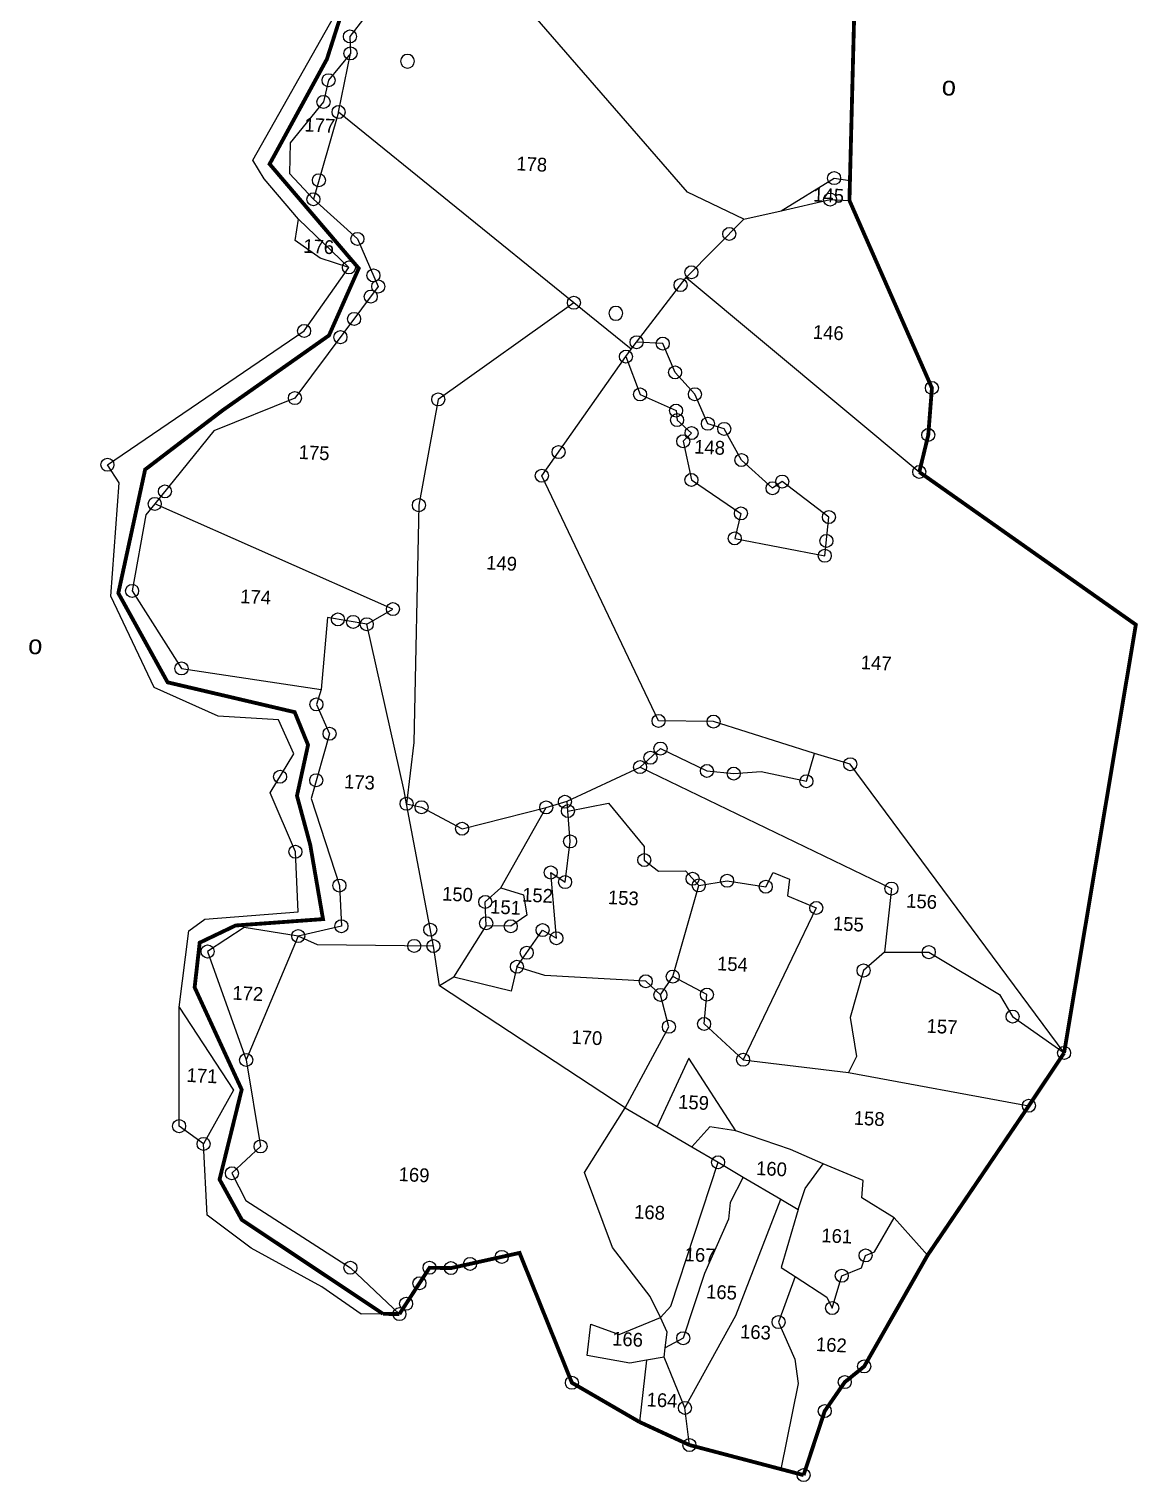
# Model space of a CAD drawing. Header units: feet. Extents: x -2404 to 281539, y -406 to 2079040.
# Drawn here: x 280742 to 281503, y 2076079 to 2077076 of the extents above; entities that cross this region are included whole.
import ezdxf
from ezdxf.enums import TextEntityAlignment as Align

# ---------------------------------------------------------------- set-up
doc = ezdxf.new("R2010")
doc.units = ezdxf.units.FT
doc.header["$LTSCALE"] = 0.3
doc.header["$MEASUREMENT"] = 0
doc.linetypes.add('DASHDOT', pattern=[1, 0.5, -0.25, 0, -0.25])
for name, color, linetype in [('POLY_PARCEL', 6, 'Continuous'), ('POLY_WATER', 4, 'Continuous'), ('SYM_STONE', 1, 'Continuous'), ('SYM_WELL', 1, 'Continuous'), ('TEXT_MAPOUT', 7, 'Continuous'), ('TEXT_PARCEL', 7, 'Continuous'), ('V_BOUND_LINE', 7, 'Continuous'), ('V_BOUND_STREAM_LINE', 7, 'DASHDOT')]:
    doc.layers.add(name, color=color, linetype=linetype)
doc.styles.add('TEXT_MAP', font='')
doc.styles.get('TEXT_MAP').set_extended_font_data('Kruti Dev 050')

# ---------------------------------------------------------------- blocks, each defined once
blk = doc.blocks.new('STONE')
blk.add_circle((0, 0), 0.851)
blk = doc.blocks.new('PAKKAWELL')
blk.add_circle((0, 0), 1.81)
blk = doc.blocks.new('jj')
at = {"layer": 'POLY_PARCEL'}
for points in [[(281251.44, 2076953.42), (281212.36, 2076971.35), (281101.22, 2077095.37), (281085.33, 2077105.99)], [(280972.1, 2077022.65), (280979.67, 2077063.02)], [(280972.1, 2077022.65), (280955.72, 2076962.47)], [(281135.62, 2076894.25), (280972.1, 2077022.65)], [(281276.8, 2076959.59), (281312.84, 2076982.51), (281323.77, 2076981.15)], [(281276.8, 2076959.59), (281310.35, 2076967.75), (281323.63, 2076967.33)], [(281212.43, 2076912.69), (281251.44, 2076953.42)], [(281251.44, 2076953.42), (281276.8, 2076959.59)], [(281179.08, 2076867.84), (281212.43, 2076912.69)], [(281212.43, 2076912.69), (281374.46, 2076781.75)], [(281135.62, 2076894.25), (281043.55, 2076826.47), (281031.41, 2076753.69), (281030.48, 2076590.83)], [(281175.46, 2076862.97), (281135.62, 2076894.25)], [(281171.92, 2076857.8), (281181.97, 2076832.02), (281206.86, 2076821.27), (281207.63, 2076814.82), (281217.73, 2076806.06), (281212.09, 2076800.31), (281218.12, 2076773.88), (281252.51, 2076751.44), (281248.46, 2076734.26), (281310.47, 2076723.24), (281312.86, 2076749.88), (281280.5, 2076773.74), (281273.9, 2076769.02), (281252.27, 2076788.06), (281240.12, 2076809.26), (281228.84, 2076812.61), (281219.62, 2076832.72), (281205.77, 2076847.54), (281197.03, 2076867.13), (281179.08, 2076867.84)], [(281171.92, 2076857.8), (281175.46, 2076862.97)], [(281175.46, 2076862.97), (281179.08, 2076867.84)], [(281305.53, 2076587.48), (281235.88, 2076608.23), (281198.17, 2076608.13), (281115.45, 2076775.19), (281171.92, 2076857.8)], [(280996.88, 2076671.42), (281014.68, 2076682.08), (280850.13, 2076751.76)], [(280996.88, 2076671.42), (280969.89, 2076675.56), (280966.21, 2076626.23)], [(281026.08, 2076548.63), (281024.28, 2076557.44), (280996.88, 2076671.42)], [(281030.48, 2076590.83), (281026.08, 2076548.63)], [(281185.93, 2076576.25), (281199.77, 2076589.19), (281231.92, 2076574.31), (281250.26, 2076572.77), (281269.17, 2076574.43), (281300.23, 2076568.32), (281305.53, 2076587.48)], [(281479.97, 2076384.62), (281330.21, 2076580.49), (281305.53, 2076587.48)], [(281136.37, 2076552.19), (281185.93, 2076576.25)], [(281185.93, 2076576.25), (281359.75, 2076495.56), (281355.71, 2076451.83)], [(281026.08, 2076548.63), (281036.39, 2076546.4), (281064.42, 2076532.12), (281121.96, 2076547.63)], [(281045.99, 2076451.27), (281026.08, 2076548.63)], [(281091.66, 2076491.92), (281121.96, 2076547.63)], [(281103.6, 2076437.95), (281120.8, 2076463.38), (281130.31, 2076457.95), (281125.72, 2076503), (281135.71, 2076496.54), (281138.7, 2076524.5), (281136.95, 2076545.36)], [(281121.96, 2076547.63), (281136.37, 2076552.19)], [(281136.95, 2076545.36), (281136.37, 2076552.19)], [(281136.95, 2076545.36), (281164.62, 2076551.16), (281189.65, 2076521.74), (281189.85, 2076512.56), (281199.8, 2076505.08), (281218.19, 2076505.47), (281227.48, 2076495.7)], [(281227.48, 2076495.7), (281246.91, 2076499.18), (281273.46, 2076495.52), (281278.39, 2076505.46), (281289.74, 2076500.94), (281288.43, 2076489.5), (281308.39, 2076481.46), (281259.76, 2076376.5)], [(281210.63, 2076432.85), (281227.48, 2076495.7)], [(281082.09, 2076465.71), (281081.11, 2076482.07), (281091.66, 2076491.92)], [(281091.66, 2076491.92), (281107.32, 2076487.3), (281109.91, 2076473.44), (281098.93, 2076465.65), (281082.09, 2076465.71)], [(281060.47, 2076430.23), (281082.09, 2076465.71)], [(280953.16, 2076456.72), (280918.72, 2076371.13)], [(281045.99, 2076451.27), (280966.39, 2076450.77), (280953.16, 2076456.72)], [(281050.58, 2076423.99), (281045.99, 2076451.27)], [(281355.71, 2076451.83), (281341.5, 2076439.05), (281332.74, 2076406.7), (281337.45, 2076380.01), (281332.24, 2076368.79)], [(281355.71, 2076451.83), (281386.05, 2076452.32), (281435.11, 2076424.12), (281444.29, 2076409.02), (281479.97, 2076384.62)], [(281103.6, 2076437.95), (281099.97, 2076421.24), (281060.47, 2076430.23)], [(281202.32, 2076420.16), (281192.12, 2076429.33), (281122.8, 2076432.19), (281103.6, 2076437.95)], [(281202.32, 2076420.16), (281210.63, 2076432.85)], [(281259.76, 2076376.5), (281232.61, 2076400.66), (281234.22, 2076420.83), (281210.63, 2076432.85)], [(281060.47, 2076430.23), (281050.58, 2076423.99)], [(281179.44, 2076342.35), (281050.58, 2076423.99)], [(281179.44, 2076342.35), (281208.48, 2076398.35), (281202.32, 2076420.16)], [(281255.41, 2076327.7), (281222.6, 2076377.06), (281201.55, 2076329.78)], [(281259.76, 2076376.5), (281332.24, 2076368.79)], [(281332.24, 2076368.79), (281456.38, 2076348.04)], [(281205.71, 2076198.74), (281198.55, 2076213.18), (281172.08, 2076246.25), (281152.21, 2076297.48), (281179.44, 2076342.35)], [(281179.44, 2076342.35), (281201.55, 2076329.78)], [(281201.55, 2076329.78), (281225.53, 2076316.15)], [(281255.41, 2076327.7), (281237.56, 2076330.14), (281225.53, 2076316.15)], [(281315.83, 2076305.88), (281293.16, 2076315.38), (281255.41, 2076327.7)], [(281225.53, 2076316.15), (281243.63, 2076305.87)], [(281205.71, 2076198.74), (281212.68, 2076206.71), (281243.63, 2076305.87)], [(281243.63, 2076305.87), (281260.97, 2076296.01)], [(281299.14, 2076274.32), (281303.76, 2076288.83), (281315.83, 2076305.88)], [(281365.18, 2076269.55), (281342.64, 2076282.91), (281343.51, 2076294.83), (281315.83, 2076305.88)], [(281260.97, 2076296.01), (281252.36, 2076278.43), (281251.51, 2076266.97), (281235.52, 2076229.37), (281221.59, 2076184.81), (281209.37, 2076177.98)], [(281260.97, 2076296.01), (281287.07, 2076281.18)], [(281223.55, 2076136.96), (281257.55, 2076201.05), (281287.07, 2076281.18)], [(281287.07, 2076281.18), (281299.14, 2076274.32)], [(281299.14, 2076274.32), (281288.12, 2076234.25), (281297.78, 2076228.22)], [(281297.78, 2076228.22), (281319.63, 2076214.57), (281323.51, 2076207.08), (281329.79, 2076229.39), (281343.31, 2076234.9), (281345.9, 2076243.55), (281351.97, 2076246.1), (281365.18, 2076269.55)], [(281365.18, 2076269.55), (281388.39, 2076244.28)], [(281297.78, 2076228.22), (281286.84, 2076196.84), (281298.4, 2076171.63), (281301.05, 2076154.99), (281289.93, 2076096)], [(281196.56, 2076169.28), (281185.13, 2076167.2), (281155.85, 2076171.88), (281157.97, 2076193.4), (281177.51, 2076186.77), (281205.71, 2076198.74)], [(281209.37, 2076177.98), (281210.6, 2076188.87), (281205.71, 2076198.74)], [(281208.63, 2076171.47), (281209.37, 2076177.98)], [(281196.56, 2076169.28), (281192.45, 2076126.87)], [(281208.63, 2076171.47), (281196.56, 2076169.28)], [(281223.55, 2076136.96), (281208.63, 2076171.47)], [(281227.03, 2076111.55), (281223.55, 2076136.96)]]:
    blk.add_lwpolyline(points, dxfattribs=at)
at = {"layer": 'POLY_WATER'}
for points in [[(280872.3, 2076406.54), (280877.93, 2076459.08), (280888.83, 2076467.39), (280952.75, 2076473.42), (280950.28, 2076514.51), (280932.34, 2076554.67), (280948.22, 2076581.63), (280937.39, 2076604.95), (280895.94, 2076606.84), (280851.69, 2076625.71), (280820.98, 2076688.02), (280825.51, 2076765.79), (280817.24, 2076778.13), (280950.75, 2076872), (280980.9, 2076916.09), (280945.81, 2076948.64), (280921.64, 2076975.99), (280913.87, 2076988.8), (280967.89, 2077087.95)], [(280991.01, 2077114.8), (280989.18, 2077087.95), (280979.14, 2077074.6), (280979.67, 2077063.02)], [(280979.67, 2077063.02), (280964.88, 2077044.36), (280961.64, 2077029.42), (280939.22, 2077000.98), (280938.97, 2076979.92), (280955.72, 2076962.47)], [(280955.72, 2076962.47), (280986.33, 2076935.75), (281001.21, 2076903.31), (280945.17, 2076825.84), (280889.98, 2076802.42), (280850.13, 2076751.76)], [(280980.9, 2076916.09), (280961.1, 2076922.21), (280943.71, 2076933.95), (280945.81, 2076948.64)], [(280850.13, 2076751.76), (280844.18, 2076744.21), (280835.47, 2076691.83), (280870.2, 2076639.1), (280966.21, 2076626.23)], [(280966.21, 2076626.23), (280963.12, 2076615.84), (280972.49, 2076595.9), (280960.47, 2076551.15), (280980.83, 2076491.82), (280982.62, 2076463.93), (280953.16, 2076456.72)], [(280953.16, 2076456.72), (280915.91, 2076462.1), (280891.14, 2076445.14), (280918.72, 2076371.13)], [(280872.3, 2076406.54), (280910.45, 2076350.25), (280890.37, 2076313.05)], [(280890.37, 2076313.05), (280873.39, 2076324.97), (280872.3, 2076406.54)], [(280918.72, 2076371.13), (280929.49, 2076311.91), (280910.14, 2076293.2), (280920, 2076274.61), (280992.44, 2076229.63), (281026.58, 2076198.35)], [(281015.35, 2076198.34), (281000.37, 2076197.88), (280973, 2076216.18), (280924.16, 2076241.96), (280893.54, 2076264.22), (280890.37, 2076313.05)]]:
    blk.add_lwpolyline(points, dxfattribs=at)
at = {"layer": 'V_BOUND_LINE', "const_width": 2.63}
for points in [[(281323.77, 2076981.15), (281326.17, 2077218.28), (281323.55, 2077236.17)], [(281323.63, 2076967.33), (281323.77, 2076981.15)], [(281374.46, 2076781.75), (281380.22, 2076807.24), (281382.23, 2076839.53), (281323.63, 2076967.33)], [(281479.97, 2076384.62), (281524.68, 2076679.25), (281374.46, 2076781.75)], [(281456.38, 2076348.04), (281479.97, 2076384.62)], [(281388.39, 2076244.28), (281456.38, 2076348.04)], [(281305.68, 2076092.11), (281319.5, 2076136.31), (281332.95, 2076156.37), (281346.09, 2076167.32), (281388.39, 2076244.28)], [(281192.45, 2076126.87), (281145.67, 2076153.06), (281108.38, 2076241.59), (281061.47, 2076230.45), (281046.77, 2076230.46), (281026.58, 2076198.35)], [(281227.03, 2076111.55), (281192.45, 2076126.87)], [(281289.93, 2076096), (281227.03, 2076111.55)], [(281305.68, 2076092.11), (281289.93, 2076096)]]:
    blk.add_lwpolyline(points, dxfattribs=at)
at = {"layer": 'V_BOUND_STREAM_LINE', "ltscale": 10, "const_width": 2.63, "flags": 128}
for points in [[(281015.35, 2076198.34), (280917.45, 2076261.35), (280901.73, 2076288.81), (280915.98, 2076350.7), (280882.59, 2076420.37), (280885.59, 2076451.11), (280910.03, 2076463.28), (280969.97, 2076468.59), (280960.43, 2076519.34), (280950.79, 2076552.95), (280957.86, 2076587.96), (280948.33, 2076610.32), (280860.81, 2076629.44), (280826.05, 2076690.14), (280843.14, 2076775.23), (280895.49, 2076816.53), (280967.89, 2076869.22), (280987.59, 2076915.55), (280925.33, 2076986.2), (280963.55, 2077058.83), (280978.5, 2077108.16), (280923.34, 2077157.03), (280886.27, 2077291.45), (280880.52, 2077312.04)], [(281026.58, 2076198.35), (281015.35, 2076198.34)]]:
    blk.add_lwpolyline(points, dxfattribs=at)
at = {"layer": 'SYM_STONE', "xscale": 5.253195329489514, "yscale": 5.253195329489514, "zscale": 5.253195329489514, "rotation": 358.0541219776481}
for p in [(280979.14, 2077074.6), (280979.67, 2077063.02), (280964.88, 2077044.36), (280961.64, 2077029.42), (280972.1, 2077022.65), (281312.84, 2076982.51), (280959.29, 2076975.6), (281310.35, 2076967.75), (280955.72, 2076962.47), (281241.55, 2076943.09), (280986.33, 2076935.75), (280980.9, 2076916.09), (280997.73, 2076910.89), (281208.6, 2076907.53), (281215.96, 2076916.36), (281001.21, 2076903.31), (280996.15, 2076896.33), (281135.62, 2076894.25), (280984.94, 2076880.83), (280950.75, 2076872), (280975.77, 2076868.14), (281179.08, 2076867.84), (281197.03, 2076867.13), (281171.92, 2076857.8), (281205.77, 2076847.54), (281382.23, 2076839.53), (281181.97, 2076832.02), (281219.62, 2076832.72), (280945.17, 2076825.84), (281043.55, 2076826.47), (281206.86, 2076821.27), (281207.63, 2076814.82), (281228.84, 2076812.61), (281240.12, 2076809.26), (281380.22, 2076807.24), (281212.09, 2076800.31), (281217.73, 2076806.06), (281126.69, 2076791.64), (281252.27, 2076788.06), (280817.24, 2076778.13), (281374.46, 2076781.75), (281115.45, 2076775.19), (281218.12, 2076773.88), (281273.9, 2076769.02), (281280.5, 2076773.74), (280856.99, 2076760.48), (280850.13, 2076751.76), (281031.41, 2076753.69), (281252.51, 2076751.44), (281312.86, 2076749.88), (281248.46, 2076734.26), (281311.39, 2076733.48), (281310.47, 2076723.24), (280835.47, 2076691.83), (281014.68, 2076682.08), (280977.06, 2076674.46), (280987.45, 2076672.87), (280996.88, 2076671.42), (280870.2, 2076639.1), (280963.12, 2076615.84), (281198.17, 2076608.13), (281235.88, 2076608.23), (280972.49, 2076595.9), (281199.77, 2076589.19), (281193, 2076582.85), (281330.21, 2076580.49), (281185.93, 2076576.25), (281231.92, 2076574.31), (281250.26, 2076572.77), (281300.23, 2076568.32), (280938.95, 2076565.89), (280963.87, 2076563.82), (281026.08, 2076548.63), (281134.77, 2076551.69), (281036.39, 2076546.4), (281121.96, 2076547.63), (281136.95, 2076545.36), (281064.42, 2076532.12), (281138.7, 2076524.5), (280950.28, 2076514.51), (281189.85, 2076512.56), (281125.72, 2076503), (281223.2, 2076500.2), (281246.91, 2076499.18), (280980.83, 2076491.82), (281135.71, 2076496.54), (281227.48, 2076495.7), (281273.46, 2076495.52), (281359.75, 2076495.56), (281081.11, 2076482.07), (281308.39, 2076481.46), (280982.62, 2076463.93), (281043.7, 2076462.47), (281081.98, 2076467.47), (281098.93, 2076465.65), (281120.8, 2076463.38), (280953.16, 2076456.72), (281032.86, 2076451.18), (281045.99, 2076451.27), (281130.31, 2076457.95), (281386.05, 2076452.32), (280891.14, 2076445.14), (281110.18, 2076447.68), (281341.5, 2076439.05), (281103.6, 2076437.95), (281192.12, 2076429.33), (281210.63, 2076432.85), (281202.32, 2076420.16), (281234.22, 2076420.83), (281444.29, 2076409.02), (281208.48, 2076398.35), (281232.61, 2076400.66), (281479.97, 2076384.62), (280918.72, 2076371.13), (281259.76, 2076376.5), (281456.38, 2076348.04), (280873.39, 2076324.97), (280890.37, 2076313.05), (280929.49, 2076311.91), (281243.63, 2076305.87), (280910.14, 2076293.2), (281096.21, 2076238.7), (281345.9, 2076243.55), (280992.44, 2076229.63), (281046.77, 2076230.46), (281061.47, 2076230.45), (281074.5, 2076233.55), (281329.79, 2076229.39), (281039.98, 2076219.67), (281031.07, 2076205.5), (281323.51, 2076207.08), (281026.58, 2076198.35), (281286.84, 2076196.84), (281221.59, 2076184.81), (281346.09, 2076167.32), (281145.67, 2076153.06), (281332.95, 2076156.37), (281223.55, 2076136.96), (281319.5, 2076136.31), (281227.03, 2076111.55), (281305.68, 2076092.11)]:
    blk.add_blockref('STONE', p, dxfattribs=at)
at = {"layer": 'SYM_WELL', "xscale": -2.626350341007444, "yscale": 2.626350341007443, "zscale": 2.626350341007444, "rotation": 53.59474626273436}
for p in [(281018.84, 2077058.2), (281164.54, 2076887.44)]:
    blk.add_blockref('PAKKAWELL', p, dxfattribs=at)
at = {"layer": 'TEXT_MAPOUT', "style": 'TEXT_MAP'}
for p in [(281385.62, 2077040.62), (280764.57, 2076647.53)]:
    blk.add_text('o', height=13.13, rotation=358.05412, dxfattribs=at).set_placement(p)
at = {"layer": 'TEXT_PARCEL', "style": 'TEXT_MAP'}
for s, p in [('177', (280959.35, 2077013.35)), ('178', (281105.24, 2076988.91)), ('145', (281309.29, 2076970.63)), ('176', (280959.9, 2076930.06)), ('146', (281310.57, 2076876.42)), ('175', (280958.94, 2076788.49)), ('148', (281230.31, 2076796.48)), ('149', (281088.78, 2076714.71)), ('174', (280920.35, 2076688.96)), ('147', (281346.9, 2076650.26)), ('173', (280993.55, 2076563.01)), ('150', (281062.04, 2076487.03)), ('151', (281095.16, 2076478.62)), ('152', (281116.97, 2076487.17)), ('153', (281175.89, 2076486.32)), ('156', (281380.61, 2076487.08)), ('155', (281330.6, 2076470.72)), ('154', (281251.46, 2076441.98)), ('172', (280919.17, 2076416.83)), ('157', (281395.96, 2076401.36)), ('170', (281152.34, 2076390.07)), ('171', (280888.61, 2076359.84)), ('159', (281226.25, 2076346.72)), ('158', (281346.93, 2076337.53)), ('160', (281280.43, 2076301.99)), ('169', (281035.19, 2076294.08)), ('168', (281197.2, 2076270.84)), ('161', (281325.91, 2076256.58)), ('167', (281232.32, 2076242.13)), ('165', (281247.46, 2076216.81)), ('163', (281271.15, 2076189.76)), ('166', (281183.48, 2076183.48)), ('162', (281323.38, 2076181.8)), ('164', (281207.76, 2076142.04))]:
    blk.add_text(s, height=9.456, rotation=358.05412, dxfattribs=at).set_placement(p, align=Align.MIDDLE)

msp = doc.modelspace()

# ---------------------------------------------------------------- block references
at = {"xscale": 0.9998868818717477, "yscale": 0.9998868818717477, "zscale": 0.9998868818717477, "rotation": 359.1157011667884}
msp.add_blockref('jj', (-32003.85, 4814.74), dxfattribs=at)

doc.saveas('drawing.dxf')
